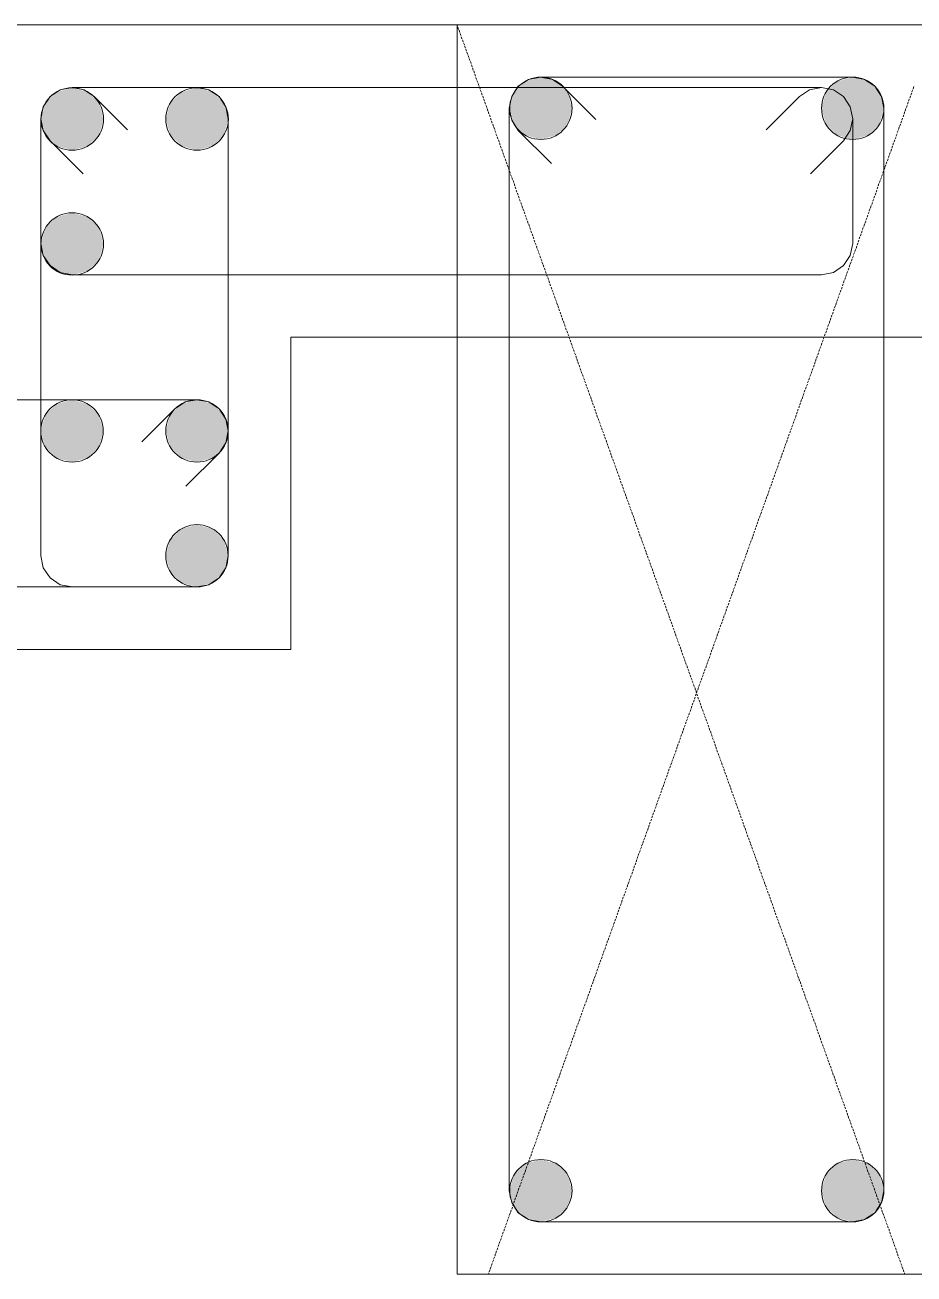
# Model space of a CAD drawing. Header units: millimetres. Extents: x 51.5 to 74.8, y 0.8 to 17.2.
# Drawn here: x 69.53 to 70.089, y 7.618 to 8.403 of the extents above; entities that cross this region are included whole.
import ezdxf

# ---------------------------------------------------------------- set-up
doc = ezdxf.new("R2010")
doc.units = ezdxf.units.MM
doc.layers.add('PDF_Geomertry', color=7, linetype='Continuous')
doc.layers.add('PDF_Solid Fills', color=7, linetype='Continuous')

msp = doc.modelspace()

# ---------------------------------------------------------------- linework, layer by layer
at = {"layer": 'PDF_Geomertry', "lineweight": 0}
for points in [[(69.30454, 8.0105), (69.69704, 8.0105), (69.69704, 8.20675), (70.1026, 8.20675), (70.1026, 8.403), (69.50079, 8.403), (69.50079, 8.20675)], [(69.80163, 8.403), (69.8019, 8.40231)], [(70.99788, 8.403), (70.1026, 8.403), (69.80163, 8.403), (69.80163, 7.618), (70.1026, 7.618), (70.1026, 8.403), (70.10232, 8.40231)], [(69.80218, 8.40161), (69.8026, 8.40022)], [(69.80288, 8.39967), (69.80329, 8.39828)], [(69.80357, 8.39772), (69.80399, 8.39634)], [(69.80426, 8.39564), (69.80468, 8.39439)], [(69.80496, 8.3937), (69.80552, 8.39245)], [(69.80565, 8.39175), (69.80621, 8.3905)], [(69.80635, 8.38981), (69.8069, 8.38842)], [(69.80704, 8.38786), (69.8076, 8.38647)], [(69.80774, 8.38592), (69.80829, 8.38453)], [(69.80857, 8.38384), (69.80899, 8.38258)], [(69.80927, 8.38189), (69.80968, 8.38064)], [(69.80996, 8.37995), (69.81038, 8.3787)], [(69.81065, 8.378), (69.81107, 8.37675)], [(69.81135, 8.37606), (69.81176, 8.37467)], [(69.81204, 8.37411), (69.81246, 8.37272)], [(69.81274, 8.37203), (69.81315, 8.37078)], [(69.81343, 8.37008), (69.81385, 8.36884)], [(69.81412, 8.36814), (69.81468, 8.36689)], [(69.88871, 8.3437), (69.86788, 8.36453), (69.86149, 8.36884), (69.85399, 8.37022), (69.84649, 8.36884), (69.8401, 8.36453), (69.83593, 8.35814), (69.8344, 8.35064), (69.8344, 7.67036), (69.83593, 7.66286), (69.8401, 7.65647), (69.84649, 7.65231), (69.85399, 7.65078), (70.05024, 7.65078), (70.05774, 7.65231), (70.06412, 7.65647), (70.06829, 7.66286), (70.06982, 7.67036), (70.06982, 8.35064), (70.06829, 8.35814), (70.06412, 8.36453), (70.05774, 8.36884), (70.05024, 8.37022), (69.85399, 8.37022), (69.84649, 8.36884), (69.8401, 8.36453), (69.83593, 8.35814), (69.8344, 8.35064), (69.83593, 8.34314), (69.8401, 8.33675), (69.86093, 8.31592)], [(70.02371, 8.30939), (70.04454, 8.33022), (70.04871, 8.33661), (70.05024, 8.34411), (70.04871, 8.35161), (70.04454, 8.358), (70.03815, 8.36217), (70.03065, 8.3637), (69.55968, 8.3637), (69.55218, 8.36217), (69.54579, 8.358), (69.54149, 8.35161), (69.53996, 8.34411), (69.53996, 8.26564), (69.54149, 8.25814), (69.54579, 8.25175), (69.55218, 8.24745), (69.55968, 8.24606), (70.03065, 8.24606), (70.03815, 8.24745), (70.04454, 8.25175), (70.04871, 8.25814), (70.05024, 8.26564), (70.05024, 8.34411), (70.04871, 8.35161), (70.04454, 8.358), (70.03815, 8.36217), (70.03065, 8.3637), (70.02315, 8.36217), (70.01676, 8.358), (69.99593, 8.33717)], [(69.5944, 8.33717), (69.57357, 8.358), (69.56718, 8.36217), (69.55968, 8.3637), (69.55218, 8.36217), (69.54579, 8.358), (69.54149, 8.35161), (69.53996, 8.34411), (69.53996, 8.06939), (69.54149, 8.06189), (69.54579, 8.0555), (69.55218, 8.0512), (69.55968, 8.04981), (69.63815, 8.04981), (69.64565, 8.0512), (69.65204, 8.0555), (69.65621, 8.06189), (69.65774, 8.06939), (69.65774, 8.34411), (69.65621, 8.35161), (69.65204, 8.358), (69.64565, 8.36217), (69.63815, 8.3637), (69.55968, 8.3637), (69.55218, 8.36217), (69.54579, 8.358), (69.54149, 8.35161), (69.53996, 8.34411), (69.54149, 8.33661), (69.54579, 8.33022), (69.56663, 8.30939)], [(69.81482, 8.3662), (69.81538, 8.36495)], [(69.81551, 8.36425), (69.81607, 8.36286)], [(69.81621, 8.36231), (69.81676, 8.36092)], [(69.8169, 8.36036), (69.81746, 8.35897)], [(70.08732, 8.36036), (70.08677, 8.35897)], [(70.08801, 8.36231), (70.08746, 8.36092)], [(70.08871, 8.36425), (70.08815, 8.36286)], [(69.81774, 8.35828), (69.81815, 8.35703)], [(69.81843, 8.35633), (69.81885, 8.35509)], [(69.81913, 8.35439), (69.81954, 8.35314)], [(69.81982, 8.35245), (69.82024, 8.35106)], [(70.0844, 8.35245), (70.08399, 8.35106)], [(70.0851, 8.35439), (70.08468, 8.35314)], [(70.08579, 8.35633), (70.08538, 8.35509)], [(70.08663, 8.35828), (70.08607, 8.35703)], [(69.82051, 8.3505), (69.82093, 8.34911)], [(69.82121, 8.34856), (69.82163, 8.34717)], [(69.8219, 8.34647), (69.82232, 8.34522)], [(70.08232, 8.34647), (70.0819, 8.34522)], [(70.08301, 8.34856), (70.0826, 8.34717)], [(70.08371, 8.3505), (70.08329, 8.34911)], [(69.8226, 8.34453), (69.82302, 8.34328)], [(69.82329, 8.34258), (69.82371, 8.34134)], [(69.82399, 8.34064), (69.82454, 8.33925)], [(69.82468, 8.3387), (69.82524, 8.33731)], [(69.82538, 8.33675), (69.82593, 8.33536)], [(70.07885, 8.33675), (70.07829, 8.33536)], [(70.07954, 8.3387), (70.07899, 8.33731)], [(70.08024, 8.34064), (70.07968, 8.33925)], [(70.08093, 8.34258), (70.08052, 8.34134)], [(70.08163, 8.34453), (70.08121, 8.34328)], [(69.82607, 8.33467), (69.82662, 8.33342)], [(69.82676, 8.33272), (69.82732, 8.33147)], [(69.8276, 8.33078), (69.82801, 8.32953)], [(70.07662, 8.33078), (70.07621, 8.32953)], [(70.07746, 8.33272), (70.0769, 8.33147)], [(70.07815, 8.33467), (70.0776, 8.33342)], [(69.82829, 8.32884), (69.82871, 8.32745)], [(69.82899, 8.32689), (69.8294, 8.3255)], [(69.82968, 8.32495), (69.8301, 8.32356)], [(69.83038, 8.32286), (69.83079, 8.32161)], [(70.07385, 8.32286), (70.07343, 8.32161)], [(70.07454, 8.32495), (70.07413, 8.32356)], [(70.07524, 8.32689), (70.07482, 8.3255)], [(70.07593, 8.32884), (70.07551, 8.32745)], [(69.83107, 8.32092), (69.83149, 8.31967)], [(69.83177, 8.31897), (69.83218, 8.31772)], [(69.83246, 8.31703), (69.83288, 8.31578)], [(69.83315, 8.31509), (69.83371, 8.3137)], [(70.07107, 8.31509), (70.07051, 8.3137)], [(70.07177, 8.31703), (70.07135, 8.31578)], [(70.07246, 8.31897), (70.07204, 8.31772)], [(70.07315, 8.32092), (70.07274, 8.31967)], [(69.83385, 8.31314), (69.8344, 8.31175)], [(69.83454, 8.31106), (69.8351, 8.30981)], [(69.83524, 8.30911), (69.83579, 8.30786)], [(69.83593, 8.30717), (69.83649, 8.30592)], [(70.06829, 8.30717), (70.06774, 8.30592)], [(70.06899, 8.30911), (70.06843, 8.30786)], [(70.06968, 8.31106), (70.06913, 8.30981)], [(70.07038, 8.31314), (70.06982, 8.31175)], [(69.83677, 8.30522), (69.83718, 8.30397)], [(69.83746, 8.30328), (69.83788, 8.30189)], [(69.83815, 8.30134), (69.83857, 8.29995)], [(69.83885, 8.29925), (69.83926, 8.298)], [(70.06538, 8.29925), (70.06496, 8.298)], [(70.06607, 8.30134), (70.06565, 8.29995)], [(70.06676, 8.30328), (70.06635, 8.30189)], [(70.06746, 8.30522), (70.06704, 8.30397)], [(69.83954, 8.29731), (69.83996, 8.29606)], [(69.84024, 8.29536), (69.84065, 8.29411)], [(69.84093, 8.29342), (69.84135, 8.29217)], [(69.84163, 8.29147), (69.84204, 8.29009)], [(70.0626, 8.29147), (70.06218, 8.29009)], [(70.06329, 8.29342), (70.06287, 8.29217)], [(70.06399, 8.29536), (70.06357, 8.29411)], [(70.06468, 8.29731), (70.06426, 8.29606)], [(69.84232, 8.28953), (69.84274, 8.28814)], [(69.84302, 8.28759), (69.84357, 8.2862)], [(69.84371, 8.2855), (69.84427, 8.28425)], [(69.8444, 8.28356), (69.84496, 8.28231)], [(70.05982, 8.28356), (70.05927, 8.28231)], [(70.06051, 8.2855), (70.05996, 8.28425)], [(70.06121, 8.28759), (70.06065, 8.2862)], [(70.0619, 8.28953), (70.06149, 8.28814)], [(69.8451, 8.28161), (69.84565, 8.28036)], [(69.84579, 8.27967), (69.84635, 8.27828)], [(69.84663, 8.27772), (69.84704, 8.27634)], [(69.84732, 8.27578), (69.84774, 8.27439)], [(70.0569, 8.27578), (70.05649, 8.27439)], [(70.0576, 8.27772), (70.05718, 8.27634)], [(70.05843, 8.27967), (70.05788, 8.27828)], [(70.05913, 8.28161), (70.05857, 8.28036)], [(69.84801, 8.2737), (69.84843, 8.27245)], [(69.84871, 8.27175), (69.84913, 8.2705)], [(69.8494, 8.26981), (69.84982, 8.26856)], [(69.8501, 8.26786), (69.85051, 8.26647)], [(70.05413, 8.26786), (70.05371, 8.26647)], [(70.05482, 8.26981), (70.0544, 8.26856)], [(70.05552, 8.27175), (70.0551, 8.2705)], [(70.05621, 8.2737), (70.05579, 8.27245)], [(69.85079, 8.26592), (69.85121, 8.26453)], [(69.85149, 8.26397), (69.8519, 8.26259)], [(69.85218, 8.26189), (69.85274, 8.26064)], [(69.85287, 8.25995), (69.85343, 8.2587)], [(70.05135, 8.25995), (70.05079, 8.2587)], [(70.05204, 8.26189), (70.05149, 8.26064)], [(70.05274, 8.26397), (70.05232, 8.26259)], [(70.05343, 8.26592), (70.05301, 8.26453)], [(69.85357, 8.258), (69.85413, 8.25675)], [(69.85426, 8.25606), (69.85482, 8.25467)], [(69.85496, 8.25411), (69.85551, 8.25272)], [(69.85579, 8.25217), (69.85621, 8.25078)], [(70.04843, 8.25217), (70.04801, 8.25078)], [(70.04926, 8.25411), (70.04871, 8.25272)], [(70.04996, 8.25606), (70.0494, 8.25467)], [(70.05065, 8.258), (70.0501, 8.25675)], [(69.85649, 8.25009), (69.8569, 8.24884)], [(69.85718, 8.24814), (69.8576, 8.24689)], [(69.85788, 8.2462), (69.85829, 8.24495)], [(69.85857, 8.24425), (69.85899, 8.243)], [(70.04565, 8.24425), (70.04524, 8.243)], [(70.04635, 8.2462), (70.04593, 8.24495)], [(70.04704, 8.24814), (70.04663, 8.24689)], [(70.04774, 8.25009), (70.04732, 8.24884)], [(69.85926, 8.24231), (69.85968, 8.24092)], [(69.85996, 8.24036), (69.86038, 8.23897)], [(69.86065, 8.23828), (69.86107, 8.23703)], [(69.86135, 8.23634), (69.8619, 8.23509)], [(70.04288, 8.23634), (70.04246, 8.23509)], [(70.04357, 8.23828), (70.04315, 8.23703)], [(70.04427, 8.24036), (70.04385, 8.23897)], [(70.04496, 8.24231), (70.04454, 8.24092)], [(69.86204, 8.23439), (69.8626, 8.23314)], [(69.86274, 8.23245), (69.86329, 8.2312)], [(69.86343, 8.2305), (69.86399, 8.22911)], [(69.86413, 8.22856), (69.86468, 8.22717)], [(70.0401, 8.22856), (70.03954, 8.22717)], [(70.04079, 8.2305), (70.04024, 8.22911)], [(70.04149, 8.23245), (70.04093, 8.2312)], [(70.04218, 8.23439), (70.04163, 8.23314)], [(69.86496, 8.22661), (69.86538, 8.22522)], [(69.86565, 8.22453), (69.86607, 8.22328)], [(69.86635, 8.22259), (69.86676, 8.22134)], [(69.86704, 8.22064), (69.86746, 8.21939)], [(70.03718, 8.22064), (70.03677, 8.21939)], [(70.03788, 8.22259), (70.03746, 8.22134)], [(70.03857, 8.22453), (70.03815, 8.22328)], [(70.0394, 8.22661), (70.03885, 8.22522)], [(69.86774, 8.2187), (69.86815, 8.21731)], [(69.86843, 8.21675), (69.86885, 8.21536)], [(69.86913, 8.21481), (69.86954, 8.21342)], [(69.86982, 8.21272), (69.87024, 8.21147)], [(70.0344, 8.21272), (70.03399, 8.21147)], [(70.0351, 8.21481), (70.03468, 8.21342)], [(70.03579, 8.21675), (70.03538, 8.21536)], [(70.03649, 8.2187), (70.03607, 8.21731)], [(69.87052, 8.21078), (69.87093, 8.20953)], [(69.87121, 8.20884), (69.87177, 8.20759)], [(69.8719, 8.20689), (69.87246, 8.2055)], [(69.8726, 8.20495), (69.87315, 8.20356)], [(70.03163, 8.20495), (70.03107, 8.20356)], [(70.03232, 8.20689), (70.03177, 8.2055)], [(70.03302, 8.20884), (70.03246, 8.20759)], [(70.03371, 8.21078), (70.03329, 8.20953)], [(69.87329, 8.203), (69.87385, 8.20161)], [(69.87399, 8.20092), (69.87454, 8.19967)], [(69.87482, 8.19897), (69.87524, 8.19772)], [(69.87551, 8.19703), (69.87593, 8.19578)], [(70.02871, 8.19703), (70.02829, 8.19578)], [(70.0294, 8.19897), (70.02899, 8.19772)], [(70.03024, 8.20092), (70.02968, 8.19967)], [(70.03093, 8.203), (70.03038, 8.20161)], [(69.87621, 8.19508), (69.87662, 8.1937)], [(69.8769, 8.19314), (69.87732, 8.19175)], [(69.8776, 8.1912), (69.87801, 8.18981)], [(69.87829, 8.18911), (69.87871, 8.18786)], [(70.02593, 8.18911), (70.02551, 8.18786)], [(70.02663, 8.1912), (70.02621, 8.18981)], [(70.02732, 8.19314), (70.0269, 8.19175)], [(70.02801, 8.19508), (70.0276, 8.1937)], [(69.87899, 8.18717), (69.8794, 8.18592)], [(69.87968, 8.18522), (69.8801, 8.18397)], [(69.88038, 8.18328), (69.88093, 8.18203)], [(69.88107, 8.18134), (69.88163, 8.17995)], [(70.02315, 8.18134), (70.0226, 8.17995)], [(70.02385, 8.18328), (70.02329, 8.18203)], [(70.02454, 8.18522), (70.02413, 8.18397)], [(70.02524, 8.18717), (70.02482, 8.18592)], [(69.88176, 8.17939), (69.88232, 8.178)], [(69.88246, 8.17731), (69.88301, 8.17606)], [(69.88315, 8.17536), (69.88371, 8.17411)], [(69.88399, 8.17342), (69.8844, 8.17217)], [(70.02024, 8.17342), (70.01982, 8.17217)], [(70.02107, 8.17536), (70.02051, 8.17411)], [(70.02176, 8.17731), (70.02121, 8.17606)], [(70.02246, 8.17939), (70.0219, 8.178)], [(69.63121, 8.11314), (69.65204, 8.13397), (69.65621, 8.14036), (69.65774, 8.14786), (69.65621, 8.15536), (69.65204, 8.16175), (69.64565, 8.16606), (69.63815, 8.16745), (69.16718, 8.16745)], [(69.16718, 8.04981), (69.63815, 8.04981), (69.64565, 8.0512), (69.65204, 8.0555), (69.65621, 8.06189), (69.65774, 8.06939), (69.65774, 8.14786), (69.65621, 8.15536), (69.65204, 8.16175), (69.64565, 8.16606), (69.63815, 8.16745), (69.63065, 8.16606), (69.62426, 8.16175), (69.60343, 8.14092)], [(69.88468, 8.17147), (69.8851, 8.17022)], [(69.88538, 8.16953), (69.88579, 8.16814)], [(69.88607, 8.16759), (69.88649, 8.1662)], [(69.88676, 8.1655), (69.88718, 8.16425)], [(70.01746, 8.1655), (70.01704, 8.16425)], [(70.01815, 8.16759), (70.01774, 8.1662)], [(70.01885, 8.16953), (70.01843, 8.16814)], [(70.01954, 8.17147), (70.01913, 8.17022)], [(69.88746, 8.16356), (69.88788, 8.16231)], [(69.88815, 8.16161), (69.88857, 8.16036)], [(69.88885, 8.15967), (69.88926, 8.15842)], [(69.88954, 8.15772), (69.88996, 8.15634)], [(70.01468, 8.15772), (70.01426, 8.15634)], [(70.01537, 8.15967), (70.01496, 8.15842)], [(70.01607, 8.16161), (70.01565, 8.16036)], [(70.01676, 8.16356), (70.01635, 8.16231)], [(69.89024, 8.15578), (69.89079, 8.15439)], [(69.89093, 8.15384), (69.89149, 8.15245)], [(69.89163, 8.15175), (69.89218, 8.1505)], [(69.89232, 8.14981), (69.89288, 8.14856)], [(70.0119, 8.14981), (70.01135, 8.14856)], [(70.0126, 8.15175), (70.01204, 8.1505)], [(70.01329, 8.15384), (70.01274, 8.15245)], [(70.01399, 8.15578), (70.01343, 8.15439)], [(69.89302, 8.14786), (69.89357, 8.14661)], [(69.89385, 8.14592), (69.89427, 8.14453)], [(69.89454, 8.14397), (69.89496, 8.14259)], [(69.89524, 8.14203), (69.89565, 8.14064)], [(70.00899, 8.14203), (70.00857, 8.14064)], [(70.00968, 8.14397), (70.00927, 8.14259)], [(70.01038, 8.14592), (70.00996, 8.14453)], [(70.01121, 8.14786), (70.01065, 8.14661)], [(69.89593, 8.13995), (69.89635, 8.1387)], [(69.89663, 8.138), (69.89704, 8.13675)], [(69.89732, 8.13606), (69.89774, 8.13481)], [(69.89802, 8.13411), (69.89843, 8.13272)], [(70.00621, 8.13411), (70.00579, 8.13272)], [(70.0069, 8.13606), (70.00649, 8.13481)], [(70.0076, 8.138), (70.00718, 8.13675)], [(70.00829, 8.13995), (70.00788, 8.1387)], [(69.89871, 8.13217), (69.89913, 8.13078)], [(69.8994, 8.13022), (69.89996, 8.12884)], [(69.9001, 8.12814), (69.90065, 8.12689)], [(69.90079, 8.1262), (69.90135, 8.12495)], [(70.00343, 8.1262), (70.00288, 8.12495)], [(70.00413, 8.12814), (70.00357, 8.12689)], [(70.00482, 8.13022), (70.00426, 8.12884)], [(70.00552, 8.13217), (70.0051, 8.13078)], [(69.90149, 8.12425), (69.90204, 8.123)], [(69.90218, 8.12231), (69.90274, 8.12106)], [(69.90301, 8.12036), (69.90343, 8.11897)], [(69.90371, 8.11842), (69.90413, 8.11703)], [(70.00051, 8.11842), (70.0001, 8.11703)], [(70.00121, 8.12036), (70.00079, 8.11897)], [(70.00204, 8.12231), (70.00149, 8.12106)], [(70.00274, 8.12425), (70.00218, 8.123)], [(69.9044, 8.11634), (69.90482, 8.11509)], [(69.9051, 8.11439), (69.90552, 8.11314)], [(69.90579, 8.11245), (69.90621, 8.1112)], [(69.90649, 8.1105), (69.9069, 8.10925)], [(69.99774, 8.1105), (69.99732, 8.10925)], [(69.99843, 8.11245), (69.99801, 8.1112)], [(69.99913, 8.11439), (69.99871, 8.11314)], [(69.99982, 8.11634), (69.9994, 8.11509)], [(69.90718, 8.10856), (69.9076, 8.10717)], [(69.90788, 8.10661), (69.90829, 8.10522)], [(69.90857, 8.10453), (69.90913, 8.10328)], [(69.90926, 8.10259), (69.90982, 8.10134)], [(69.99496, 8.10259), (69.9944, 8.10134)], [(69.99565, 8.10453), (69.99524, 8.10328)], [(69.99635, 8.10661), (69.99593, 8.10522)], [(69.99704, 8.10856), (69.99663, 8.10717)], [(69.90996, 8.10064), (69.91051, 8.09939)], [(69.91065, 8.0987), (69.91121, 8.09745)], [(69.91135, 8.09675), (69.9119, 8.09536)], [(69.91218, 8.09481), (69.9126, 8.09342)], [(69.99218, 8.09481), (69.99163, 8.09342)], [(69.99288, 8.09675), (69.99232, 8.09536)], [(69.99357, 8.0987), (69.99302, 8.09745)], [(69.99426, 8.10064), (69.99371, 8.09939)], [(69.91288, 8.09286), (69.91329, 8.09147)], [(69.91357, 8.09078), (69.91399, 8.08953)], [(69.91426, 8.08884), (69.91468, 8.08759)], [(69.91496, 8.08689), (69.91537, 8.08564)], [(69.98926, 8.08689), (69.98885, 8.08564)], [(69.98996, 8.08884), (69.98954, 8.08759)], [(69.99065, 8.09078), (69.99024, 8.08953)], [(69.99135, 8.09286), (69.99093, 8.09147)], [(69.91565, 8.08495), (69.91607, 8.08356)], [(69.91635, 8.083), (69.91676, 8.08161)], [(69.91704, 8.08106), (69.91746, 8.07967)], [(69.91774, 8.07897), (69.91815, 8.07772)], [(69.98649, 8.07897), (69.98607, 8.07772)], [(69.98718, 8.08106), (69.98676, 8.07967)], [(69.98787, 8.083), (69.98746, 8.08161)], [(69.98857, 8.08495), (69.98815, 8.08356)], [(69.91843, 8.07703), (69.91899, 8.07578)], [(69.91913, 8.07509), (69.91968, 8.07384)], [(69.91982, 8.07314), (69.92038, 8.07175)], [(69.92052, 8.0712), (69.92107, 8.06981)], [(69.98371, 8.0712), (69.98315, 8.06981)], [(69.9844, 8.07314), (69.98385, 8.07175)], [(69.9851, 8.07509), (69.98454, 8.07384)], [(69.98579, 8.07703), (69.98524, 8.07578)], [(69.92121, 8.06925), (69.92176, 8.06786)], [(69.92204, 8.06717), (69.92246, 8.06592)], [(69.92274, 8.06522), (69.92315, 8.06397)], [(69.92343, 8.06328), (69.92385, 8.06203)], [(69.98079, 8.06328), (69.98038, 8.06203)], [(69.98149, 8.06522), (69.98107, 8.06397)], [(69.98218, 8.06717), (69.98177, 8.06592)], [(69.98302, 8.06925), (69.98246, 8.06786)], [(69.92412, 8.06134), (69.92454, 8.05995)], [(69.92482, 8.05939), (69.92524, 8.058)], [(69.92552, 8.05745), (69.92593, 8.05606)], [(69.92621, 8.05536), (69.92663, 8.05411)], [(69.97801, 8.05536), (69.9776, 8.05411)], [(69.97871, 8.05745), (69.97829, 8.05606)], [(69.9794, 8.05939), (69.97899, 8.058)], [(69.9801, 8.06134), (69.97968, 8.05995)], [(69.9269, 8.05342), (69.92732, 8.05217)], [(69.9276, 8.05147), (69.92815, 8.05022)], [(69.92829, 8.04953), (69.92885, 8.04828)], [(69.92899, 8.04759), (69.92954, 8.0462)], [(69.97524, 8.04759), (69.97468, 8.0462)], [(69.97593, 8.04953), (69.97538, 8.04828)], [(69.97663, 8.05147), (69.97607, 8.05022)], [(69.97732, 8.05342), (69.9769, 8.05217)], [(69.92968, 8.04564), (69.93024, 8.04425)], [(69.93038, 8.04356), (69.93093, 8.04231)], [(69.93121, 8.04161), (69.93163, 8.04036)], [(69.9319, 8.03967), (69.93232, 8.03842)], [(69.97232, 8.03967), (69.9719, 8.03842)], [(69.97301, 8.04161), (69.9726, 8.04036)], [(69.97385, 8.04356), (69.97329, 8.04231)], [(69.97454, 8.04564), (69.97399, 8.04425)], [(69.9326, 8.03772), (69.93302, 8.03647)], [(69.93329, 8.03578), (69.93371, 8.03439)], [(69.93399, 8.03384), (69.9344, 8.03245)], [(69.93468, 8.03189), (69.9351, 8.0305)], [(69.96954, 8.03189), (69.96913, 8.0305)], [(69.97024, 8.03384), (69.96982, 8.03245)], [(69.97093, 8.03578), (69.97052, 8.03439)], [(69.97163, 8.03772), (69.97121, 8.03647)], [(69.93538, 8.02981), (69.93579, 8.02856)], [(69.93607, 8.02786), (69.93649, 8.02661)], [(69.93676, 8.02592), (69.93718, 8.02467)], [(69.93746, 8.02397), (69.93801, 8.02259)], [(69.96676, 8.02397), (69.96621, 8.02259)], [(69.96746, 8.02592), (69.96704, 8.02467)], [(69.96815, 8.02786), (69.96774, 8.02661)], [(69.96885, 8.02981), (69.96843, 8.02856)], [(69.93815, 8.02203), (69.93871, 8.02064)], [(69.93885, 8.02009), (69.9394, 8.0187)], [(69.93954, 8.018), (69.9401, 8.01675)], [(69.94024, 8.01606), (69.94079, 8.01481)], [(69.96399, 8.01606), (69.96343, 8.01481)], [(69.96468, 8.018), (69.96413, 8.01675)], [(69.96537, 8.02009), (69.96482, 8.0187)], [(69.96607, 8.02203), (69.96551, 8.02064)], [(69.94107, 8.01411), (69.94149, 8.01286)], [(69.94176, 8.01217), (69.94218, 8.01078)], [(69.94246, 8.01022), (69.94288, 8.00884)], [(69.94315, 8.00828), (69.94357, 8.00689)], [(69.96107, 8.00828), (69.96065, 8.00689)], [(69.96177, 8.01022), (69.96135, 8.00884)], [(69.96246, 8.01217), (69.96204, 8.01078)], [(69.96315, 8.01411), (69.96274, 8.01286)], [(69.94385, 8.0062), (69.94426, 8.00495)], [(69.94454, 8.00425), (69.94496, 8.003)], [(69.94524, 8.00231), (69.94565, 8.00106)], [(69.94593, 8.00036), (69.94635, 7.99897)], [(69.95829, 8.00036), (69.95788, 7.99897)], [(69.95899, 8.00231), (69.95857, 8.00106)], [(69.95968, 8.00425), (69.95926, 8.003)], [(69.96038, 8.0062), (69.95996, 8.00495)], [(69.94663, 7.99842), (69.94718, 7.99703)], [(69.94732, 7.99647), (69.94788, 7.99508)], [(69.94802, 7.99439), (69.94857, 7.99314)], [(69.94871, 7.99245), (69.94926, 7.9912)], [(69.95552, 7.99245), (69.95496, 7.9912)], [(69.95621, 7.99439), (69.95565, 7.99314)], [(69.9569, 7.99647), (69.95635, 7.99508)], [(69.9576, 7.99842), (69.95704, 7.99703)], [(69.9494, 7.9905), (69.94996, 7.98925)], [(69.95024, 7.98856), (69.95065, 7.98731)], [(69.95093, 7.98661), (69.95135, 7.98522)], [(69.95162, 7.98467), (69.95204, 7.98328)], [(69.9526, 7.98467), (69.95218, 7.98328)], [(69.95329, 7.98661), (69.95287, 7.98522)], [(69.95399, 7.98856), (69.95357, 7.98731)], [(69.95482, 7.9905), (69.95426, 7.98925)], [(69.94982, 7.97675), (69.9494, 7.9755)], [(69.95051, 7.9787), (69.9501, 7.97745)], [(69.95121, 7.98064), (69.95079, 7.97939)], [(69.9519, 7.98259), (69.95149, 7.98133)], [(69.95232, 7.98259), (69.95274, 7.98133)], [(69.95301, 7.98064), (69.95343, 7.97939)], [(69.95371, 7.9787), (69.95413, 7.97745)], [(69.9544, 7.97675), (69.95482, 7.9755)], [(69.94704, 7.96884), (69.94649, 7.96758)], [(69.94774, 7.97078), (69.94718, 7.96953)], [(69.94843, 7.97286), (69.94802, 7.97147)], [(69.94913, 7.97481), (69.94871, 7.97342)], [(69.9551, 7.97481), (69.95552, 7.97342)], [(69.95579, 7.97286), (69.95635, 7.97147)], [(69.95649, 7.97078), (69.95704, 7.96953)], [(69.95718, 7.96884), (69.95774, 7.96758)], [(69.94413, 7.96106), (69.94371, 7.95967)], [(69.94496, 7.963), (69.9444, 7.96161)], [(69.94565, 7.96495), (69.9451, 7.9637)], [(69.94635, 7.96689), (69.94579, 7.96564)], [(69.95788, 7.96689), (69.95843, 7.96564)], [(69.95857, 7.96495), (69.95913, 7.9637)], [(69.9594, 7.963), (69.95982, 7.96161)], [(69.9601, 7.96106), (69.96052, 7.95967)], [(69.94135, 7.95314), (69.94093, 7.95189)], [(69.94204, 7.95509), (69.94163, 7.95384)], [(69.94274, 7.95703), (69.94232, 7.95578)], [(69.94343, 7.95911), (69.94302, 7.95772)], [(69.96079, 7.95911), (69.96121, 7.95772)], [(69.96149, 7.95703), (69.9619, 7.95578)], [(69.96218, 7.95509), (69.9626, 7.95384)], [(69.96288, 7.95314), (69.96329, 7.95189)], [(69.93857, 7.94522), (69.93801, 7.94397)], [(69.93926, 7.94731), (69.93885, 7.94592)], [(69.93996, 7.94925), (69.93954, 7.94786)], [(69.94065, 7.9512), (69.94024, 7.94981)], [(69.96357, 7.9512), (69.96399, 7.94981)], [(69.96426, 7.94925), (69.96468, 7.94786)], [(69.96496, 7.94731), (69.96537, 7.94592)], [(69.96565, 7.94522), (69.96621, 7.94397)], [(69.93579, 7.93745), (69.93524, 7.93606)], [(69.93649, 7.93939), (69.93593, 7.938)], [(69.93718, 7.94134), (69.93663, 7.94009)], [(69.93787, 7.94328), (69.93732, 7.94203)], [(69.96635, 7.94328), (69.9669, 7.94203)], [(69.96704, 7.94134), (69.9676, 7.94009)], [(69.96774, 7.93939), (69.96829, 7.938)], [(69.96843, 7.93745), (69.96899, 7.93606)], [(69.93288, 7.92953), (69.93246, 7.92828)], [(69.93357, 7.93147), (69.93315, 7.93022)], [(69.93427, 7.93342), (69.93385, 7.93217)], [(69.93496, 7.9355), (69.93454, 7.93411)], [(69.96927, 7.9355), (69.96968, 7.93411)], [(69.96996, 7.93342), (69.97038, 7.93217)], [(69.97065, 7.93147), (69.97107, 7.93022)], [(69.97135, 7.92953), (69.97176, 7.92828)], [(69.9301, 7.92161), (69.92968, 7.92036)], [(69.93079, 7.9237), (69.93038, 7.92231)], [(69.93149, 7.92564), (69.93107, 7.92425)], [(69.93218, 7.92759), (69.93176, 7.9262)], [(69.97204, 7.92759), (69.97246, 7.9262)], [(69.97274, 7.92564), (69.97315, 7.92425)], [(69.97343, 7.9237), (69.97385, 7.92231)], [(69.97413, 7.92161), (69.97454, 7.92036)], [(69.92732, 7.91384), (69.92676, 7.91245)], [(69.92801, 7.91578), (69.92746, 7.91453)], [(69.92871, 7.91772), (69.92815, 7.91647)], [(69.9294, 7.91967), (69.92885, 7.91842)], [(69.97482, 7.91967), (69.97538, 7.91842)], [(69.97551, 7.91772), (69.97607, 7.91647)], [(69.97621, 7.91578), (69.97676, 7.91453)], [(69.9769, 7.91384), (69.97746, 7.91245)], [(69.9244, 7.90592), (69.92399, 7.90467)], [(69.9251, 7.90786), (69.92468, 7.90661)], [(69.92593, 7.90981), (69.92537, 7.90856)], [(69.92663, 7.91189), (69.92607, 7.9105)], [(69.9776, 7.91189), (69.97815, 7.9105)], [(69.97843, 7.90981), (69.97885, 7.90856)], [(69.97913, 7.90786), (69.97954, 7.90661)], [(69.97982, 7.90592), (69.98024, 7.90467)], [(69.92163, 7.89814), (69.92121, 7.89675)], [(69.92232, 7.90009), (69.9219, 7.8987)], [(69.92301, 7.90203), (69.9226, 7.90064)], [(69.92371, 7.90397), (69.92329, 7.90272)], [(69.98051, 7.90397), (69.98093, 7.90272)], [(69.98121, 7.90203), (69.98163, 7.90064)], [(69.9819, 7.90009), (69.98232, 7.8987)], [(69.9826, 7.89814), (69.98302, 7.89675)], [(69.91885, 7.89022), (69.91829, 7.88884)], [(69.91954, 7.89217), (69.91899, 7.89092)], [(69.92024, 7.89411), (69.91982, 7.89286)], [(69.92093, 7.89606), (69.92052, 7.89481)], [(69.98329, 7.89606), (69.98371, 7.89481)], [(69.98399, 7.89411), (69.9844, 7.89286)], [(69.98468, 7.89217), (69.98524, 7.89092)], [(69.98538, 7.89022), (69.98593, 7.88884)], [(69.91593, 7.88231), (69.91551, 7.88106)], [(69.91676, 7.88425), (69.91621, 7.883)], [(69.91746, 7.88634), (69.9169, 7.88495)], [(69.91815, 7.88828), (69.9176, 7.88689)], [(69.98607, 7.88828), (69.98662, 7.88689)], [(69.98676, 7.88634), (69.98732, 7.88495)], [(69.98746, 7.88425), (69.98802, 7.883)], [(69.98829, 7.88231), (69.98871, 7.88106)], [(69.91315, 7.87453), (69.91274, 7.87314)], [(69.91385, 7.87647), (69.91343, 7.87509)], [(69.91454, 7.87842), (69.91413, 7.87703)], [(69.91524, 7.88036), (69.91482, 7.87911)], [(69.98899, 7.88036), (69.9894, 7.87911)], [(69.98968, 7.87842), (69.9901, 7.87703)], [(69.99038, 7.87647), (69.99079, 7.87509)], [(69.99107, 7.87453), (69.99149, 7.87314)], [(69.91038, 7.86661), (69.90982, 7.86522)], [(69.91107, 7.86856), (69.91065, 7.86731)], [(69.91177, 7.8705), (69.91135, 7.86925)], [(69.91246, 7.87245), (69.91204, 7.8712)], [(69.99176, 7.87245), (69.99218, 7.8712)], [(69.99246, 7.8705), (69.99288, 7.86925)], [(69.99315, 7.86856), (69.99357, 7.86731)], [(69.99385, 7.86661), (69.9944, 7.86522)], [(69.9076, 7.8587), (69.90704, 7.85745)], [(69.90829, 7.86064), (69.90774, 7.85939)], [(69.90899, 7.86272), (69.90843, 7.86134)], [(69.90968, 7.86467), (69.90913, 7.86328)], [(69.99454, 7.86467), (69.9951, 7.86328)], [(69.99524, 7.86272), (69.99579, 7.86134)], [(69.99593, 7.86064), (69.99649, 7.85939)], [(69.99663, 7.8587), (69.99718, 7.85745)], [(69.90468, 7.85092), (69.90426, 7.84953)], [(69.90538, 7.85286), (69.90496, 7.85147)], [(69.90607, 7.85481), (69.90565, 7.85356)], [(69.90677, 7.85675), (69.90635, 7.8555)], [(69.99746, 7.85675), (69.99788, 7.8555)], [(69.99815, 7.85481), (69.99857, 7.85356)], [(69.99885, 7.85286), (69.99926, 7.85147)], [(69.99954, 7.85092), (69.99996, 7.84953)], [(69.9019, 7.843), (69.90149, 7.84175)], [(69.9026, 7.84495), (69.90218, 7.8437)], [(69.90329, 7.84689), (69.90287, 7.84564)], [(69.90399, 7.84884), (69.90357, 7.84759)], [(70.00024, 7.84884), (70.00065, 7.84759)], [(70.00093, 7.84689), (70.00135, 7.84564)], [(70.00162, 7.84495), (70.00204, 7.8437)], [(70.00232, 7.843), (70.00274, 7.84175)], [(69.89913, 7.83509), (69.89857, 7.83384)], [(69.89982, 7.83703), (69.89927, 7.83578)], [(69.90051, 7.83911), (69.89996, 7.83772)], [(69.90121, 7.84106), (69.90079, 7.83967)], [(70.00301, 7.84106), (70.00357, 7.83967)], [(70.00371, 7.83911), (70.00426, 7.83772)], [(70.0044, 7.83703), (70.00496, 7.83578)], [(70.0051, 7.83509), (70.00565, 7.83384)], [(69.89621, 7.82731), (69.89579, 7.82592)], [(69.8969, 7.82925), (69.89649, 7.82786)], [(69.89774, 7.8312), (69.89718, 7.82995)], [(69.89843, 7.83314), (69.89788, 7.83189)], [(70.00579, 7.83314), (70.00635, 7.83189)], [(70.00663, 7.8312), (70.00704, 7.82995)], [(70.00732, 7.82925), (70.00774, 7.82786)], [(70.00801, 7.82731), (70.00843, 7.82592)], [(69.89343, 7.81939), (69.89302, 7.81814)], [(69.89413, 7.82134), (69.89371, 7.82009)], [(69.89482, 7.82328), (69.8944, 7.82203)], [(69.89551, 7.82536), (69.8951, 7.82397)], [(70.00871, 7.82536), (70.00913, 7.82397)], [(70.0094, 7.82328), (70.00982, 7.82203)], [(70.0101, 7.82134), (70.01052, 7.82009)], [(70.01079, 7.81939), (70.01121, 7.81814)], [(69.89065, 7.81147), (69.8901, 7.81022)], [(69.89135, 7.81356), (69.89079, 7.81217)], [(69.89204, 7.8155), (69.89163, 7.81411)], [(69.89274, 7.81745), (69.89232, 7.81606)], [(70.01149, 7.81745), (70.0119, 7.81606)], [(70.01218, 7.8155), (70.0126, 7.81411)], [(70.01288, 7.81356), (70.01343, 7.81217)], [(70.01357, 7.81147), (70.01412, 7.81022)], [(69.88774, 7.8037), (69.88732, 7.80231)], [(69.88857, 7.80564), (69.88801, 7.80425)], [(69.88926, 7.80759), (69.88871, 7.80634)], [(69.88996, 7.80953), (69.8894, 7.80828)], [(70.01426, 7.80953), (70.01482, 7.80828)], [(70.01496, 7.80759), (70.01551, 7.80634)], [(70.01565, 7.80564), (70.01621, 7.80425)], [(70.01649, 7.8037), (70.0169, 7.80231)], [(69.88496, 7.79578), (69.88454, 7.79453)], [(69.88565, 7.79772), (69.88524, 7.79647)], [(69.88635, 7.79967), (69.88593, 7.79842)], [(69.88704, 7.80175), (69.88663, 7.80036)], [(70.01718, 7.80175), (70.0176, 7.80036)], [(70.01788, 7.79967), (70.01829, 7.79842)], [(70.01857, 7.79772), (70.01899, 7.79647)], [(70.01927, 7.79578), (70.01968, 7.79453)], [(69.88218, 7.78786), (69.88163, 7.78661)], [(69.88288, 7.78995), (69.88246, 7.78856)], [(69.88357, 7.79189), (69.88315, 7.7905)], [(69.88427, 7.79384), (69.88385, 7.79245)], [(70.01996, 7.79384), (70.02038, 7.79245)], [(70.02065, 7.79189), (70.02107, 7.7905)], [(70.02135, 7.78995), (70.02176, 7.78856)], [(70.02204, 7.78786), (70.0226, 7.78661)], [(69.8794, 7.78009), (69.87885, 7.7787)], [(69.8801, 7.78203), (69.87954, 7.78078)], [(69.88079, 7.78397), (69.88024, 7.78272)], [(69.88149, 7.78592), (69.88093, 7.78467)], [(70.02274, 7.78592), (70.02329, 7.78467)], [(70.02343, 7.78397), (70.02399, 7.78272)], [(70.02413, 7.78203), (70.02468, 7.78078)], [(70.02482, 7.78009), (70.02538, 7.7787)], [(69.87649, 7.77217), (69.87607, 7.77092)], [(69.87718, 7.77411), (69.87676, 7.77286)], [(69.87788, 7.77606), (69.87746, 7.77481)], [(69.87871, 7.77814), (69.87815, 7.77675)], [(70.02565, 7.77814), (70.02607, 7.77675)], [(70.02635, 7.77606), (70.02676, 7.77481)], [(70.02704, 7.77411), (70.02746, 7.77286)], [(70.02774, 7.77217), (70.02815, 7.77092)], [(69.87371, 7.76439), (69.87329, 7.763)], [(69.8744, 7.76634), (69.87399, 7.76495)], [(69.8751, 7.76828), (69.87468, 7.76689)], [(69.87579, 7.77022), (69.87537, 7.76897)], [(70.02843, 7.77022), (70.02885, 7.76897)], [(70.02913, 7.76828), (70.02954, 7.76689)], [(70.02982, 7.76634), (70.03024, 7.76495)], [(70.03052, 7.76439), (70.03093, 7.763)], [(69.87093, 7.75647), (69.87038, 7.75509)], [(69.87163, 7.75842), (69.87107, 7.75717)], [(69.87232, 7.76036), (69.87177, 7.75911)], [(69.87301, 7.76231), (69.8726, 7.76106)], [(70.03121, 7.76231), (70.03163, 7.76106)], [(70.0319, 7.76036), (70.03246, 7.75911)], [(70.0326, 7.75842), (70.03315, 7.75717)], [(70.03329, 7.75647), (70.03385, 7.75509)], [(69.86802, 7.74856), (69.8676, 7.74731)], [(69.86871, 7.7505), (69.86829, 7.74925)], [(69.86954, 7.75259), (69.86899, 7.7512)], [(69.87024, 7.75453), (69.86968, 7.75314)], [(70.03399, 7.75453), (70.03454, 7.75314)], [(70.03468, 7.75259), (70.03524, 7.7512)], [(70.03551, 7.7505), (70.03593, 7.74925)], [(70.03621, 7.74856), (70.03663, 7.74731)], [(69.86524, 7.74078), (69.86482, 7.73939)], [(69.86593, 7.74272), (69.86551, 7.74134)], [(69.86663, 7.74467), (69.86621, 7.74328)], [(69.86732, 7.74661), (69.8669, 7.74536)], [(70.0369, 7.74661), (70.03732, 7.74536)], [(70.0376, 7.74467), (70.03801, 7.74328)], [(70.03829, 7.74272), (70.03871, 7.74134)], [(70.03899, 7.74078), (70.0394, 7.73939)], [(69.86246, 7.73286), (69.8619, 7.73147)], [(69.86315, 7.73481), (69.8626, 7.73356)], [(69.86385, 7.73675), (69.86343, 7.7355)], [(69.86454, 7.7387), (69.86413, 7.73745)], [(70.03968, 7.7387), (70.0401, 7.73745)], [(70.04037, 7.73675), (70.04079, 7.7355)], [(70.04107, 7.73481), (70.04163, 7.73356)], [(70.04176, 7.73286), (70.04232, 7.73147)], [(69.85954, 7.72495), (69.85913, 7.7237)], [(69.86038, 7.72689), (69.85982, 7.72564)], [(69.86107, 7.72897), (69.86051, 7.72759)], [(69.86176, 7.73092), (69.86121, 7.72953)], [(70.04246, 7.73092), (70.04301, 7.72953)], [(70.04315, 7.72897), (70.04371, 7.72759)], [(70.04385, 7.72689), (70.0444, 7.72564)], [(70.04468, 7.72495), (70.0451, 7.7237)], [(69.85677, 7.71717), (69.85635, 7.71578)], [(69.85746, 7.71911), (69.85704, 7.71772)], [(69.85815, 7.72106), (69.85774, 7.71981)], [(69.85885, 7.723), (69.85843, 7.72175)], [(70.04538, 7.723), (70.04579, 7.72175)], [(70.04607, 7.72106), (70.04649, 7.71981)], [(70.04676, 7.71911), (70.04718, 7.71772)], [(70.04746, 7.71717), (70.04788, 7.71578)], [(69.85399, 7.70925), (69.85357, 7.708)], [(69.85468, 7.7112), (69.85426, 7.70995)], [(69.85538, 7.71314), (69.85496, 7.71189)], [(69.85607, 7.71508), (69.85565, 7.71384)], [(70.04815, 7.71508), (70.04857, 7.71384)], [(70.04885, 7.71314), (70.04926, 7.71189)], [(70.04954, 7.7112), (70.04996, 7.70995)], [(70.05024, 7.70925), (70.05079, 7.708)], [(69.85121, 7.70134), (69.85065, 7.70009)], [(69.8519, 7.70328), (69.85135, 7.70203)], [(69.8526, 7.70536), (69.85204, 7.70397)], [(69.85329, 7.70731), (69.85274, 7.70592)], [(70.05093, 7.70731), (70.05149, 7.70592)], [(70.05163, 7.70536), (70.05218, 7.70397)], [(70.05232, 7.70328), (70.05288, 7.70203)], [(70.05301, 7.70134), (70.05357, 7.70009)], [(69.84829, 7.69356), (69.84788, 7.69217)], [(69.84899, 7.6955), (69.84857, 7.69411)], [(69.84968, 7.69745), (69.84927, 7.6962)], [(69.85051, 7.69939), (69.84996, 7.69814)], [(70.05385, 7.69939), (70.05426, 7.69814)], [(70.05454, 7.69745), (70.05496, 7.6962)], [(70.05524, 7.6955), (70.05565, 7.69411)], [(70.05593, 7.69356), (70.05635, 7.69217)], [(69.84552, 7.68564), (69.8451, 7.68439)], [(69.84621, 7.68759), (69.84579, 7.68634)], [(69.8469, 7.68953), (69.84649, 7.68828)], [(69.8476, 7.69161), (69.84718, 7.69022)], [(70.05663, 7.69161), (70.05704, 7.69022)], [(70.05732, 7.68953), (70.05774, 7.68828)], [(70.05802, 7.68759), (70.05843, 7.68634)], [(70.05871, 7.68564), (70.05913, 7.68439)], [(69.84274, 7.67772), (69.84218, 7.67647)], [(69.84343, 7.67981), (69.84288, 7.67842)], [(69.84413, 7.68175), (69.84357, 7.68036)], [(69.84482, 7.6837), (69.8444, 7.68231)], [(70.0594, 7.6837), (70.05982, 7.68231)], [(70.0601, 7.68175), (70.06065, 7.68036)], [(70.06079, 7.67981), (70.06135, 7.67842)], [(70.06149, 7.67772), (70.06204, 7.67647)], [(69.83982, 7.66995), (69.8394, 7.66856)], [(69.84051, 7.67189), (69.8401, 7.6705)], [(69.84135, 7.67384), (69.84079, 7.67259)], [(69.84204, 7.67578), (69.84149, 7.67453)], [(70.06218, 7.67578), (70.06274, 7.67453)], [(70.06287, 7.67384), (70.06343, 7.67259)], [(70.06371, 7.67189), (70.06412, 7.6705)], [(70.0644, 7.66995), (70.06482, 7.66856)], [(69.83704, 7.66203), (69.83663, 7.66078)], [(69.83774, 7.66397), (69.83732, 7.66272)], [(69.83843, 7.66592), (69.83801, 7.66467)], [(69.83913, 7.668), (69.83871, 7.66661)], [(70.0651, 7.668), (70.06551, 7.66661)], [(70.06579, 7.66592), (70.06621, 7.66467)], [(70.06649, 7.66397), (70.0669, 7.66272)], [(70.06718, 7.66203), (70.0676, 7.66078)], [(69.83426, 7.65411), (69.83371, 7.65286)], [(69.83496, 7.6562), (69.8344, 7.65481)], [(69.83565, 7.65814), (69.83524, 7.65675)], [(69.83635, 7.66009), (69.83593, 7.6587)], [(70.06788, 7.66009), (70.06829, 7.6587)], [(70.06857, 7.65814), (70.06899, 7.65675)], [(70.06926, 7.6562), (70.06982, 7.65481)], [(70.06996, 7.65411), (70.07051, 7.65286)], [(69.83149, 7.64634), (69.83093, 7.64495)], [(69.83218, 7.64828), (69.83163, 7.64703)], [(69.83288, 7.65022), (69.83232, 7.64897)], [(69.83357, 7.65217), (69.83301, 7.65092)], [(70.07065, 7.65217), (70.07121, 7.65092)], [(70.07135, 7.65022), (70.0719, 7.64897)], [(70.07204, 7.64828), (70.0726, 7.64703)], [(70.07288, 7.64634), (70.07329, 7.64495)], [(69.82857, 7.63842), (69.82815, 7.63717)], [(69.82926, 7.64036), (69.82885, 7.63911)], [(69.82996, 7.64231), (69.82954, 7.64106)], [(69.83065, 7.64439), (69.83024, 7.643)], [(70.07357, 7.64439), (70.07399, 7.643)], [(70.07426, 7.64231), (70.07468, 7.64106)], [(70.07496, 7.64036), (70.07538, 7.63911)], [(70.07565, 7.63842), (70.07607, 7.63717)], [(69.82579, 7.63064), (69.82538, 7.62925)], [(69.82649, 7.63259), (69.82607, 7.6312)], [(69.82718, 7.63453), (69.82676, 7.63314)], [(69.82787, 7.63647), (69.82746, 7.63522)], [(70.07635, 7.63647), (70.07676, 7.63522)], [(70.07704, 7.63453), (70.07746, 7.63314)], [(70.07774, 7.63259), (70.07815, 7.6312)], [(70.07843, 7.63064), (70.07885, 7.62925)], [(69.82302, 7.62272), (69.82246, 7.62133)], [(69.82371, 7.62467), (69.82315, 7.62342)], [(69.8244, 7.62661), (69.82385, 7.62536)], [(69.8251, 7.62856), (69.82454, 7.62731)], [(70.07913, 7.62856), (70.07968, 7.62731)], [(70.07982, 7.62661), (70.08038, 7.62536)], [(70.08052, 7.62467), (70.08107, 7.62342)], [(70.08121, 7.62272), (70.08177, 7.62133)], [(69.82149, 7.61884), (69.82135, 7.618)], [(69.82232, 7.62078), (69.82177, 7.61939)], [(70.0819, 7.62078), (70.08246, 7.61939)], [(70.08274, 7.61884), (70.08288, 7.618)]]:
    msp.add_lwpolyline(points, dxfattribs=at)
for centre in [(69.85426, 8.35064), (69.85426, 8.35064), (70.05024, 8.35064), (69.63815, 8.14786), (69.63815, 8.14786), (69.63815, 8.06939), (69.85426, 7.67036), (69.85426, 7.67036), (70.05024, 7.67036)]:
    msp.add_circle(centre, 0.01958, dxfattribs=at)
for points in [[(69.5794, 8.34384), (69.5794, 8.35467), (69.57051, 8.36356), (69.55968, 8.36356), (69.54885, 8.36356), (69.5401, 8.35467), (69.5401, 8.34384), (69.5401, 8.333), (69.54885, 8.32425), (69.55968, 8.32425), (69.57051, 8.32425), (69.5794, 8.333), (69.5794, 8.34384)], [(69.5794, 8.34384), (69.5794, 8.35467), (69.57051, 8.36356), (69.55968, 8.36356), (69.54885, 8.36356), (69.5401, 8.35467), (69.5401, 8.34384), (69.5401, 8.333), (69.54885, 8.32425), (69.55968, 8.32425), (69.57051, 8.32425), (69.5794, 8.333), (69.5794, 8.34384)], [(69.65788, 8.34384), (69.65788, 8.35467), (69.64899, 8.36356), (69.63815, 8.36356), (69.62732, 8.36356), (69.61857, 8.35467), (69.61857, 8.34384), (69.61857, 8.333), (69.62732, 8.32425), (69.63815, 8.32425), (69.64899, 8.32425), (69.65788, 8.333), (69.65788, 8.34384)], [(69.5794, 8.26536), (69.5794, 8.2762), (69.57051, 8.28495), (69.55968, 8.28495), (69.54885, 8.28495), (69.5401, 8.2762), (69.5401, 8.26536), (69.5401, 8.25453), (69.54885, 8.24578), (69.55968, 8.24578), (69.57051, 8.24578), (69.5794, 8.25453), (69.5794, 8.26536)], [(69.57926, 8.14786), (69.57926, 8.1587), (69.57051, 8.16745), (69.55968, 8.16745), (69.54885, 8.16745), (69.53996, 8.1587), (69.53996, 8.14786), (69.53996, 8.13703), (69.54885, 8.12828), (69.55968, 8.12828), (69.57051, 8.12828), (69.57926, 8.13703), (69.57926, 8.14786)]]:
    msp.add_open_spline(points, degree=3, knots=[0, 0, 0, 0, 1, 1, 1, 2, 2, 2, 3, 3, 3, 4, 4, 4, 4], dxfattribs=at)
at = {"layer": 'PDF_Solid Fills', "transparency": 33554559}
for points in [[(69.85426, 8.37022), (69.8444, 8.36759), (69.85426, 8.35064)], [(69.86399, 8.36759), (69.85426, 8.37022), (69.85426, 8.35064)], [(70.05024, 8.37022), (70.04037, 8.36759), (70.05024, 8.35064)], [(70.0601, 8.36759), (70.05024, 8.37022), (70.05024, 8.35064)], [(69.54996, 8.36092), (69.54274, 8.3537), (69.55968, 8.34384)], [(69.55968, 8.36356), (69.54996, 8.36092), (69.55968, 8.34384)], [(69.56954, 8.36092), (69.55968, 8.36356), (69.55968, 8.34384)], [(69.57676, 8.3537), (69.56954, 8.36092), (69.55968, 8.34384)], [(69.62843, 8.36092), (69.62121, 8.3537), (69.63815, 8.34384)], [(69.63815, 8.36356), (69.62843, 8.36092), (69.63815, 8.34384)], [(69.64802, 8.36092), (69.63815, 8.36356), (69.63815, 8.34384)], [(69.65524, 8.3537), (69.64802, 8.36092), (69.63815, 8.34384)], [(69.83718, 8.3605), (69.83468, 8.35064), (69.85426, 8.35064)], [(69.8444, 8.36759), (69.83718, 8.3605), (69.85426, 8.35064)], [(69.87121, 8.3605), (69.86399, 8.36759), (69.85426, 8.35064)], [(69.87385, 8.35064), (69.87121, 8.3605), (69.85426, 8.35064)], [(70.03329, 8.3605), (70.03065, 8.35064), (70.05024, 8.35064)], [(70.04037, 8.36759), (70.03329, 8.3605), (70.05024, 8.35064)], [(70.06718, 8.3605), (70.0601, 8.36759), (70.05024, 8.35064)], [(70.06982, 8.35064), (70.06718, 8.3605), (70.05024, 8.35064)], [(69.54274, 8.3537), (69.5401, 8.34384), (69.55968, 8.34384)], [(69.5794, 8.34384), (69.57676, 8.3537), (69.55968, 8.34384)], [(69.62121, 8.3537), (69.61857, 8.34384), (69.63815, 8.34384)], [(69.65788, 8.34384), (69.65524, 8.3537), (69.63815, 8.34384)], [(69.83468, 8.35064), (69.83718, 8.34078), (69.85426, 8.35064)], [(69.83718, 8.34078), (69.8444, 8.3337), (69.85426, 8.35064)], [(69.8444, 8.3337), (69.85426, 8.33106), (69.85426, 8.35064)], [(69.87121, 8.34078), (69.87385, 8.35064), (69.85426, 8.35064)], [(69.86399, 8.3337), (69.87121, 8.34078), (69.85426, 8.35064)], [(69.85426, 8.33106), (69.86399, 8.3337), (69.85426, 8.35064)], [(70.03065, 8.35064), (70.03329, 8.34078), (70.05024, 8.35064)], [(70.03329, 8.34078), (70.04037, 8.3337), (70.05024, 8.35064)], [(70.04037, 8.3337), (70.05024, 8.33106), (70.05024, 8.35064)], [(70.06718, 8.34078), (70.06982, 8.35064), (70.05024, 8.35064)], [(70.0601, 8.3337), (70.06718, 8.34078), (70.05024, 8.35064)], [(70.05024, 8.33106), (70.0601, 8.3337), (70.05024, 8.35064)], [(69.5401, 8.34384), (69.54274, 8.33411), (69.55968, 8.34384)], [(69.54274, 8.33411), (69.54996, 8.32689), (69.55968, 8.34384)], [(69.54996, 8.32689), (69.55968, 8.32425), (69.55968, 8.34384)], [(69.57676, 8.33411), (69.5794, 8.34384), (69.55968, 8.34384)], [(69.56954, 8.32689), (69.57676, 8.33411), (69.55968, 8.34384)], [(69.55968, 8.32425), (69.56954, 8.32689), (69.55968, 8.34384)], [(69.61857, 8.34384), (69.62121, 8.33411), (69.63815, 8.34384)], [(69.62121, 8.33411), (69.62843, 8.32689), (69.63815, 8.34384)], [(69.62843, 8.32689), (69.63815, 8.32425), (69.63815, 8.34384)], [(69.65524, 8.33411), (69.65788, 8.34384), (69.63815, 8.34384)], [(69.64802, 8.32689), (69.65524, 8.33411), (69.63815, 8.34384)], [(69.63815, 8.32425), (69.64802, 8.32689), (69.63815, 8.34384)], [(69.54274, 8.27522), (69.54996, 8.28245), (69.55968, 8.26536)], [(69.54996, 8.28245), (69.55968, 8.28495), (69.55968, 8.26536)], [(69.55968, 8.28495), (69.56954, 8.28245), (69.55968, 8.26536)], [(69.56954, 8.28245), (69.57676, 8.27522), (69.55968, 8.26536)], [(69.5401, 8.26536), (69.54274, 8.27522), (69.55968, 8.26536)], [(69.57676, 8.27522), (69.5794, 8.26536), (69.55968, 8.26536)], [(69.54274, 8.25564), (69.5401, 8.26536), (69.55968, 8.26536)], [(69.54996, 8.24842), (69.54274, 8.25564), (69.55968, 8.26536)], [(69.55968, 8.24578), (69.54996, 8.24842), (69.55968, 8.26536)], [(69.56954, 8.24842), (69.55968, 8.24578), (69.55968, 8.26536)], [(69.57676, 8.25564), (69.56954, 8.24842), (69.55968, 8.26536)], [(69.5794, 8.26536), (69.57676, 8.25564), (69.55968, 8.26536)], [(69.5426, 8.15772), (69.54982, 8.16481), (69.55968, 8.14786)], [(69.54982, 8.16481), (69.55968, 8.16745), (69.55968, 8.14786)], [(69.55968, 8.16745), (69.5694, 8.16481), (69.55968, 8.14786)], [(69.5694, 8.16481), (69.57662, 8.15772), (69.55968, 8.14786)], [(69.62121, 8.15772), (69.62829, 8.16481), (69.63815, 8.14786)], [(69.62829, 8.16481), (69.63815, 8.16745), (69.63815, 8.14786)], [(69.63815, 8.16745), (69.64802, 8.16481), (69.63815, 8.14786)], [(69.64802, 8.16481), (69.6551, 8.15772), (69.63815, 8.14786)], [(69.53996, 8.14786), (69.5426, 8.15772), (69.55968, 8.14786)], [(69.57662, 8.15772), (69.57926, 8.14786), (69.55968, 8.14786)], [(69.61857, 8.14786), (69.62121, 8.15772), (69.63815, 8.14786)], [(69.6551, 8.15772), (69.65774, 8.14786), (69.63815, 8.14786)], [(69.5426, 8.138), (69.53996, 8.14786), (69.55968, 8.14786)], [(69.54982, 8.13092), (69.5426, 8.138), (69.55968, 8.14786)], [(69.55968, 8.12828), (69.54982, 8.13092), (69.55968, 8.14786)], [(69.5694, 8.13092), (69.55968, 8.12828), (69.55968, 8.14786)], [(69.57662, 8.138), (69.5694, 8.13092), (69.55968, 8.14786)], [(69.57926, 8.14786), (69.57662, 8.138), (69.55968, 8.14786)], [(69.62121, 8.138), (69.61857, 8.14786), (69.63815, 8.14786)], [(69.62829, 8.13092), (69.62121, 8.138), (69.63815, 8.14786)], [(69.63815, 8.12828), (69.62829, 8.13092), (69.63815, 8.14786)], [(69.64802, 8.13092), (69.63815, 8.12828), (69.63815, 8.14786)], [(69.6551, 8.138), (69.64802, 8.13092), (69.63815, 8.14786)], [(69.65774, 8.14786), (69.6551, 8.138), (69.63815, 8.14786)], [(69.62829, 8.08634), (69.62121, 8.07925), (69.63815, 8.06939)], [(69.63815, 8.08897), (69.62829, 8.08634), (69.63815, 8.06939)], [(69.64802, 8.08634), (69.63815, 8.08897), (69.63815, 8.06939)], [(69.6551, 8.07925), (69.64802, 8.08634), (69.63815, 8.06939)], [(69.62121, 8.07925), (69.61857, 8.06939), (69.63815, 8.06939)], [(69.65774, 8.06939), (69.6551, 8.07925), (69.63815, 8.06939)], [(69.61857, 8.06939), (69.62121, 8.05953), (69.63815, 8.06939)], [(69.62121, 8.05953), (69.62829, 8.05245), (69.63815, 8.06939)], [(69.62829, 8.05245), (69.63815, 8.04981), (69.63815, 8.06939)], [(69.6551, 8.05953), (69.65774, 8.06939), (69.63815, 8.06939)], [(69.64802, 8.05245), (69.6551, 8.05953), (69.63815, 8.06939)], [(69.63815, 8.04981), (69.64802, 8.05245), (69.63815, 8.06939)], [(69.83718, 7.68022), (69.8444, 7.68731), (69.85426, 7.67036)], [(69.8444, 7.68731), (69.85426, 7.68995), (69.85426, 7.67036)], [(69.85426, 7.68995), (69.86399, 7.68731), (69.85426, 7.67036)], [(69.86399, 7.68731), (69.87121, 7.68022), (69.85426, 7.67036)], [(70.03329, 7.68022), (70.04037, 7.68745), (70.05024, 7.67036)], [(70.04037, 7.68745), (70.05024, 7.68995), (70.05024, 7.67036)], [(70.05024, 7.68995), (70.0601, 7.68745), (70.05024, 7.67036)], [(70.0601, 7.68745), (70.06718, 7.68022), (70.05024, 7.67036)], [(69.83468, 7.67036), (69.83718, 7.68022), (69.85426, 7.67036)], [(69.87121, 7.68022), (69.87385, 7.67036), (69.85426, 7.67036)], [(70.03065, 7.67036), (70.03329, 7.68022), (70.05024, 7.67036)], [(70.06718, 7.68022), (70.06982, 7.67036), (70.05024, 7.67036)], [(69.83718, 7.6605), (69.83468, 7.67036), (69.85426, 7.67036)], [(69.8444, 7.65342), (69.83718, 7.6605), (69.85426, 7.67036)], [(69.85426, 7.65078), (69.8444, 7.65342), (69.85426, 7.67036)], [(69.86399, 7.65342), (69.85426, 7.65078), (69.85426, 7.67036)], [(69.87121, 7.6605), (69.86399, 7.65342), (69.85426, 7.67036)], [(69.87385, 7.67036), (69.87121, 7.6605), (69.85426, 7.67036)], [(70.03329, 7.66064), (70.03065, 7.67036), (70.05024, 7.67036)], [(70.04037, 7.65342), (70.03329, 7.66064), (70.05024, 7.67036)], [(70.05024, 7.65078), (70.04037, 7.65342), (70.05024, 7.67036)], [(70.0601, 7.65342), (70.05024, 7.65078), (70.05024, 7.67036)], [(70.06718, 7.66064), (70.0601, 7.65342), (70.05024, 7.67036)], [(70.06982, 7.67036), (70.06718, 7.66064), (70.05024, 7.67036)]]:
    msp.add_solid(points, dxfattribs=at)

doc.saveas('drawing.dxf')
